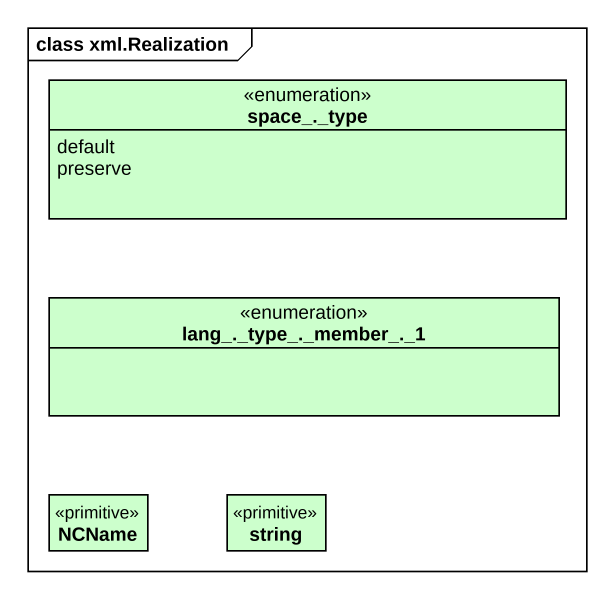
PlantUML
@startuml
mainframe class xml.Realization
hide circle
hide empty members
enum "space_._type" as space_type #CCFFCC {
  default
  preserve
}
enum "lang_._type_._member_._1" as lang_type_member_1 #CCFFCC
class NCName <<primitive>> #CCFFCC
class string <<primitive>> #CCFFCC
@enduml
